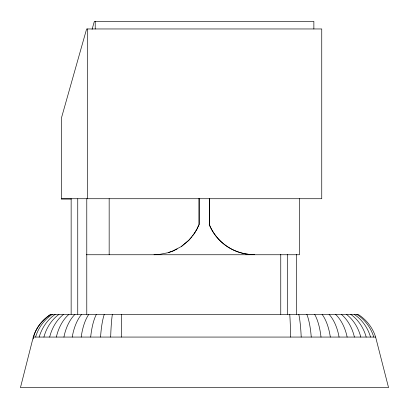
<?xml version="1.0" encoding="UTF-8"?>
<svg xmlns="http://www.w3.org/2000/svg" width="409" height="409" viewBox="0 0 409 409"><rect width="100%" height="100%" fill="white"/><g stroke="black" fill="none" stroke-linecap="round" stroke-linejoin="round"><path stroke-width="0.61" d="M50.823 314.357A41.56 41.258 90 0 0 33.282 337.052L20.45 387.599L388.55 387.599L375.626 337.067A41.56 41.427 -90 0 0 358.049 314.357L50.777 314.327C42.342 319.956 34.714 328.708 33.318 338.959M92.081 29.382L94.336 21.401L313.867 21.401L313.867 28.962M199.019 198.442L199.019 224.51L197.051 228.835L199.178 224.51L199.178 198.442M61.606 199.06L61.764 198.728L321.75 198.728L321.75 28.962L86.621 28.962L61.534 117.659L61.606 199.06L71.176 199.06M196.749 229.352L194.653 232.946L197.21 228.835M192.547 235.84L194.301 233.432M177.169 248.943L172.981 251.003L168.288 252.629L172.823 251.003L181.443 246.463L188.815 240.364L194.807 232.946M181.443 246.463L188.661 240.364L192 236.806M168.447 252.629L158.994 254.51L154.014 254.751M86.325 254.751L299.495 254.751L299.495 198.656M33.318 337.067L375.626 337.067M289.741 314.347L289.741 314.347A41.406 2.091 -90 0 1 290.61 337.067M296.602 254.321L296.602 314.327M287.573 254.321L287.573 314.327M280.758 254.321L280.758 314.327M209.474 198.442L209.474 224.51L209.316 198.442M109.162 198.656L109.162 254.751M95.215 21.401L95.215 28.962M87.649 28.962L87.649 198.728M86.78 198.784L86.78 314.327M77.751 198.784L77.751 314.327M71.146 198.784L71.146 314.327M35.568 337.057A41.514 39.683 90 0 1 52.332 314.352M39.187 337.057A41.508 38.001 -90 0 1 55.225 314.347M356.791 314.352A41.519 40.143 90 0 1 373.754 337.057M354.214 314.352A41.508 38.65 -90 0 1 370.528 337.057M350.748 314.347A41.503 36.626 90 0 1 366.188 337.057M346.433 314.347A41.493 34.105 -90 0 1 360.789 337.057M341.336 314.342A41.483 31.115 90 0 1 354.409 337.062M335.523 314.342A41.473 27.684 90 0 1 347.139 337.062M329.076 314.342A41.462 23.865 -90 0 1 339.071 337.062M322.082 314.337A41.457 19.709 -90 0 1 330.319 337.062M314.633 314.337A41.447 15.261 -90 0 1 321.004 337.062M306.837 314.337A41.442 10.593 -90 0 1 311.254 337.062M298.8 314.337A41.442 5.767 90 0 1 301.203 337.062M121.294 337.062A41.432 0.373 -90 0 1 121.447 314.332M110.675 337.062A41.437 4.059 -90 0 1 112.368 314.332M100.553 337.062A41.442 8.921 90 0 1 104.275 314.337M90.68 337.062A41.447 13.655 -90 0 1 96.381 314.337M81.202 337.062A41.452 18.185 90 0 1 88.799 314.337M72.24 337.062A41.462 22.449 -90 0 1 81.636 314.337M63.922 337.062A41.473 26.396 90 0 1 74.985 314.342M56.36 337.062A41.483 29.964 -90 0 1 68.942 314.342M49.658 337.057A41.488 33.114 -90 0 1 63.584 314.347M43.906 337.057A41.498 35.803 90 0 1 58.993 314.347M254.485 254.602A48.247 48.236 -90 0 1 209.357 224.556M254.326 254.602A48.247 48.236 90 0 1 209.198 224.556"/></g></svg>
